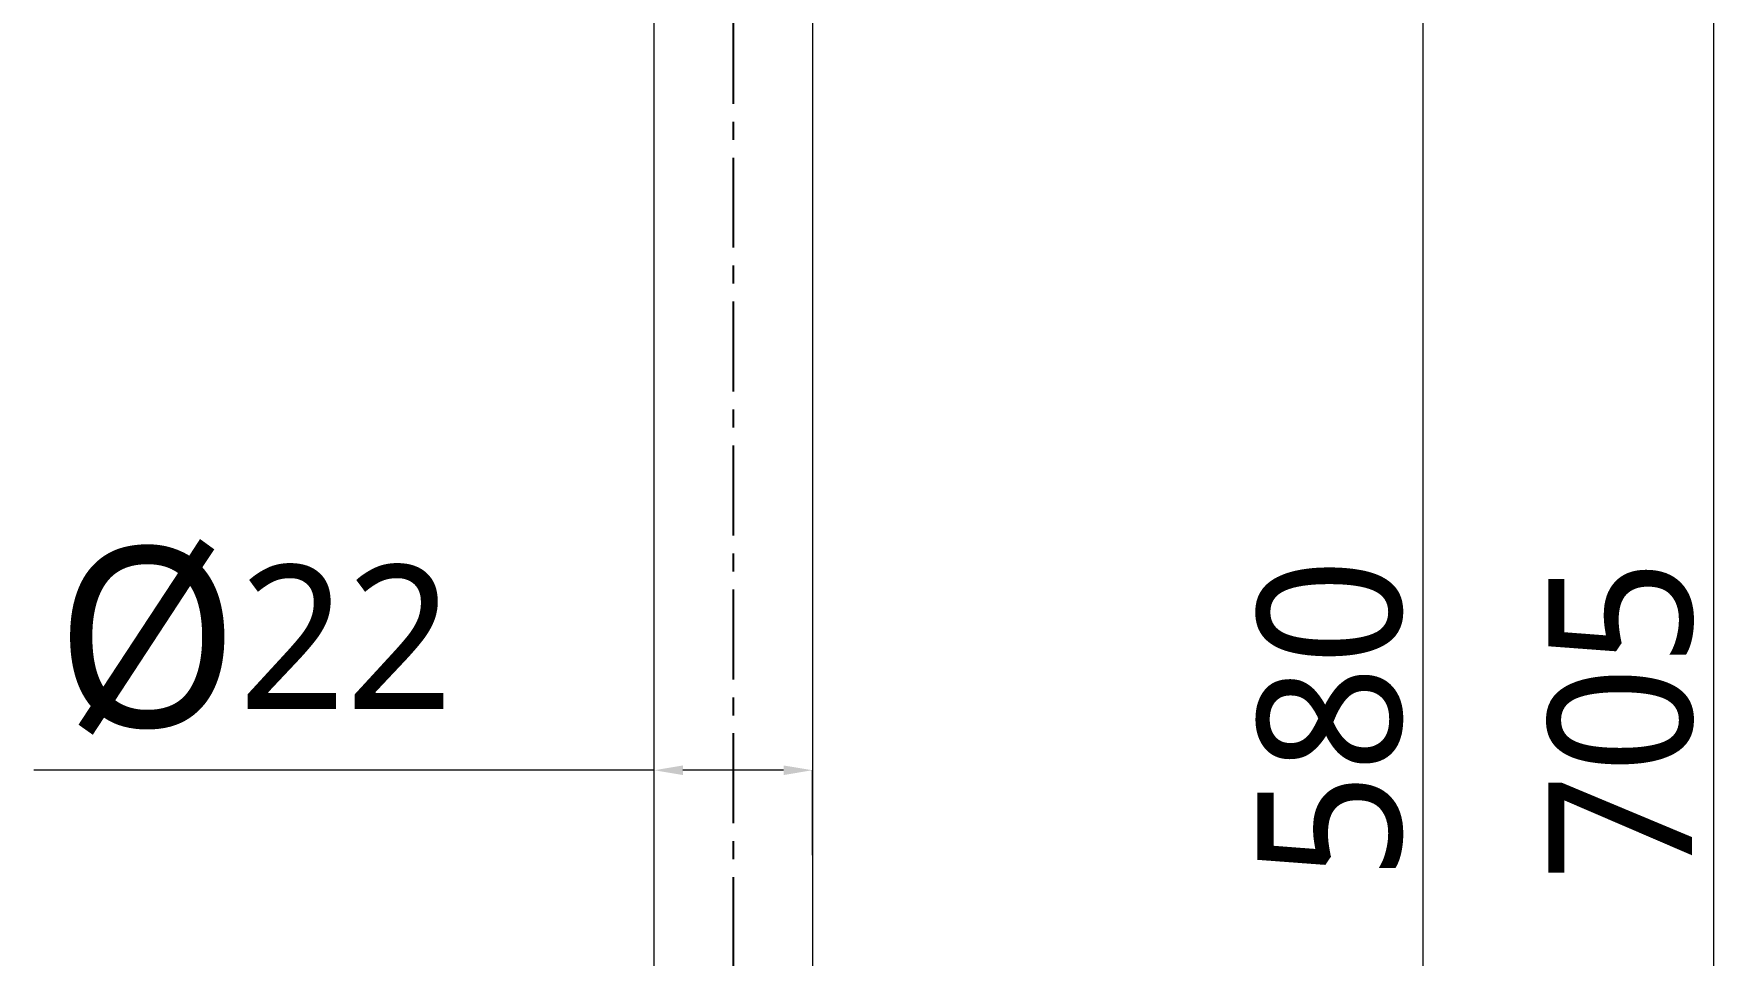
# Model space of a CAD drawing. Extents: x 0 to 1354, y 0 to 992.
# Drawn here: x 270.3 to 504.6, y 479.8 to 607.9 of the extents above; entities that cross this region are included whole.
import ezdxf

# ---------------------------------------------------------------- set-up
doc = ezdxf.new("R2010")
doc.units = 0
doc.header["$LTSCALE"] = 10
doc.header["$MEASUREMENT"] = 0
doc.header["$PDMODE"] = 3
doc.header["$PDSIZE"] = -10
doc.linetypes.add('CENTER', pattern=[2, 1.25, -0.25, 0.25, -0.25])
doc.layers.get('0').update_dxf_attribs({"linetype": 'CONTINUOUS'})
doc.layers.get('DEFPOINTS').update_dxf_attribs({"linetype": 'CONTINUOUS'})
doc.layers.add('1', color=7, linetype='CONTINUOUS')
doc.layers.add('치수', color=7, linetype='CONTINUOUS', lineweight=25)
doc.styles.add('Daelim Dimension', font='')
doc.styles.get('Daelim Dimension').set_extended_font_data('NanumGothic')
doc.dimstyles.new('DEFAULT', dxfattribs={"dimscale": 2, "dimtxt": 2, "dimasz": 2, "dimexe": 0, "dimexo": 2, "dimgap": 1, "dimtad": 1, "dimdec": 1, "dimzin": 9, "dimdsep": 46, "dimtxsty": 'Daelim Dimension', "dimcen": 0.5, "dimclrd": 252, "dimclre": 252, "dimclrt": 3, "dimadec": 1, "dimazin": 0, "dimtfac": 1, "dimtdec": 1, "dimtix": 1, "dimtmove": 0, "dimatfit": 3, "dimfxl": 1, "dimtolj": 1, "dimtzin": 1, "dimlwd": 9, "dimlwe": 9, "dimarcsym": 0})

# ---------------------------------------------------------------- blocks, each defined once
blk = doc.blocks.new('*D5')
at = {"color": 5, "lineweight": 9, "transparency": 16777216}
for p, q in [((356.57, 505.56), (270.27, 505.56)), ((356.57, 493.76), (356.57, 505.56)), ((374.57, 505.56), (360.57, 505.56)), ((378.57, 493.76), (378.57, 505.56))]:
    blk.add_line(p, q, dxfattribs=at)
at = {"color": 5, "transparency": 16777216}
for points in [[(360.57, 506.22), (360.57, 504.89), (356.57, 505.56)], [(374.57, 506.22), (374.57, 504.89), (378.57, 505.56)]]:
    blk.add_solid(points, dxfattribs=at)
at = {"layer": 'DEFPOINTS', "color": 0, "transparency": 16777216}
for p in [(378.57, 505.56), (356.57, 489.76), (378.57, 489.76)]:
    blk.add_point(p, dxfattribs=at)
at = {"color": 7, "transparency": 16777216, "insert": (300.96, 523.53), "char_height": 20, "attachment_point": 5, "style": 'Daelim Dimension'}
blk.add_mtext('\\A1;{\\H1.25x;\\C256;Ø}22', dxfattribs=at)
blk = doc.blocks.new('*D6')
at = {"layer": 'DEFPOINTS', "color": 0, "transparency": 16777216}
for p in [(393.11, 806.09), (463.5, 806.09), (393.11, 226.09)]:
    blk.add_point(p, dxfattribs=at)
at = {"layer": '치수', "color": 5, "lineweight": 9, "transparency": 16777216}
for p, q in [((397.11, 806.09), (463.5, 806.09)), ((463.5, 230.09), (463.5, 802.09)), ((397.11, 226.09), (463.5, 226.09))]:
    blk.add_line(p, q, dxfattribs=at)
at = {"layer": '치수', "color": 5, "transparency": 16777216}
for points in [[(462.83, 802.09), (464.16, 802.09), (463.5, 806.09)], [(462.83, 230.09), (464.16, 230.09), (463.5, 226.09)]]:
    blk.add_solid(points, dxfattribs=at)
at = {"layer": '치수', "color": 7, "transparency": 16777216, "insert": (450.61, 512.67), "char_height": 20, "attachment_point": 5, "rotation": 90, "style": 'Daelim Dimension'}
blk.add_mtext('\\A1;580', dxfattribs=at)
blk = doc.blocks.new('*D7')
at = {"layer": 'DEFPOINTS', "color": 0, "transparency": 16777216}
for p in [(367.57, 868.59), (367.57, 163.59), (503.9, 163.59)]:
    blk.add_point(p, dxfattribs=at)
at = {"layer": '치수', "color": 5, "lineweight": 9, "transparency": 16777216}
for p, q in [((371.57, 868.59), (503.9, 868.59)), ((503.9, 864.59), (503.9, 167.59)), ((371.57, 163.59), (503.9, 163.59))]:
    blk.add_line(p, q, dxfattribs=at)
at = {"layer": '치수', "color": 5, "transparency": 16777216}
for points in [[(503.23, 864.59), (504.56, 864.59), (503.9, 868.59)], [(503.23, 167.59), (504.56, 167.59), (503.9, 163.59)]]:
    blk.add_solid(points, dxfattribs=at)
at = {"layer": '치수', "color": 7, "transparency": 16777216, "insert": (491.04, 512.55), "char_height": 20, "attachment_point": 5, "rotation": 90, "style": 'Daelim Dimension'}
blk.add_mtext('\\A1;705', dxfattribs=at)

msp = doc.modelspace()

# ---------------------------------------------------------------- linework, layer by layer
at = {"color": 1, "linetype": 'CENTER'}
msp.add_open_spline([(367.57, 872.59), (367.57, 867.59), (367.57, 159.59)], degree=1, knots=[0, 0, 0.007013, 1, 1], dxfattribs=at)
at = {"layer": '1', "color": 7, "linetype": 'Continuous', "lineweight": 18}
for p, q in [((356.57, 346.76), (356.57, 632.76)), ((378.57, 632.76), (378.57, 346.77))]:
    msp.add_line(p, q, dxfattribs=at)

# ---------------------------------------------------------------- dimensions: what is measured, and where the dimension line sits
at = {"color": 5}
dim = msp.add_linear_dim(base=(378.57, 505.56), p1=(356.57, 489.76), p2=(378.57, 489.76), text='{\\H1.25x;\\C256;Ø}<>', dimstyle='DEFAULT', override={"dimtxt": 10, "dimclrd": 5, "dimclre": 5, "dimclrt": 7}, dxfattribs=at)
dim.commit()
dim.dimension.update_dxf_attribs({"geometry": '*D5', "text_midpoint": (300.96, 505.56), "dimtype": 160})
at = {"layer": '치수', "color": 5}
for base, p1, p2, angle, picture, middle, dimtype in [((503.9, 163.59), (367.57, 868.59), (367.57, 163.59), 270, '*D7', (503.9, 512.55), 161), ((463.5, 806.09), (393.11, 226.09), (393.11, 806.09), 90, '*D6', (463.5, 512.67), 160)]:
    dim = msp.add_linear_dim(base=base, p1=p1, p2=p2, angle=angle, dimstyle='DEFAULT', override={"dimtxt": 10, "dimclrd": 5, "dimclre": 5, "dimclrt": 7}, dxfattribs=at)
    dim.commit()
    dim.dimension.update_dxf_attribs({"geometry": picture, "text_midpoint": middle, "dimtype": dimtype})

doc.saveas('drawing.dxf')
